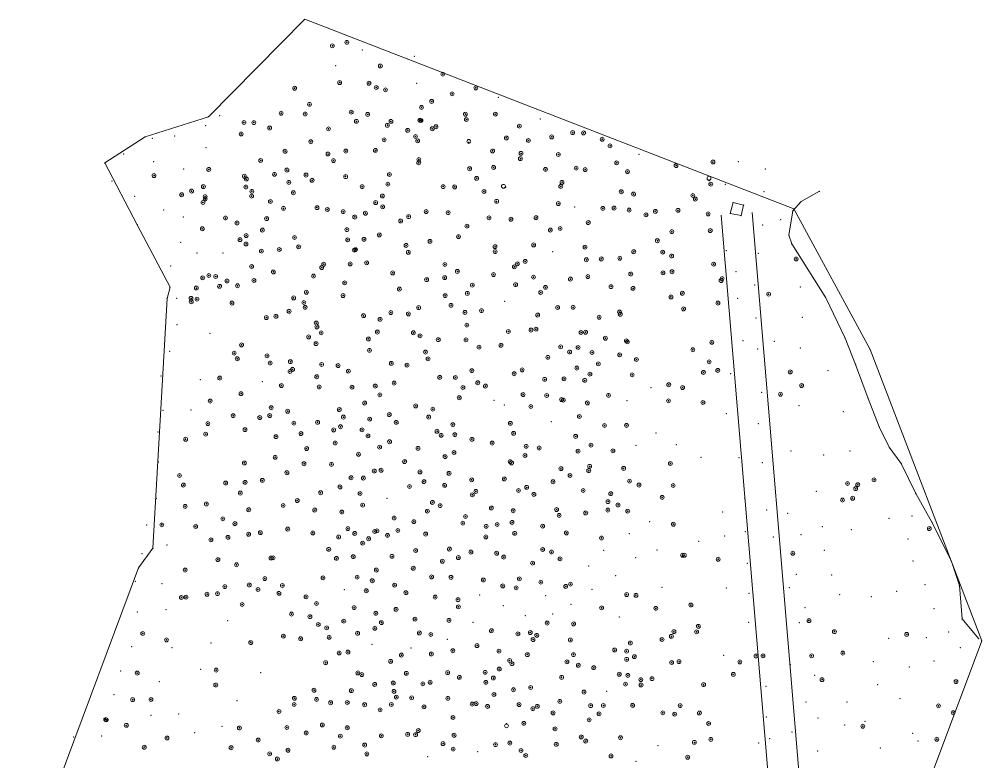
# Model space of a CAD drawing. Header units: metres. Extents: x 1929 to 2217, y 1570 to 2068.
# Drawn here: x 1968.8 to 2217.3, y 1877 to 2068.5 of the extents above; entities that cross this region are included whole.
import ezdxf

# ---------------------------------------------------------------- set-up
doc = ezdxf.new("R2010")
doc.units = ezdxf.units.M
for name, color, linetype, lineweight in [('AĞAÇ_', 70, 'Continuous', 0), ('ELEKTRKHAT', 207, 'Continuous', 0), ('NOKTADIREK', 157, 'Continuous', 0), ('NOKTAPARSEL', 6, 'Continuous', 0), ('NOKTATEL', 233, 'Continuous', 0), ('NOKTAZEMIN', 143, 'Continuous', 0), ('PARSEL', 1, 'Continuous', 0), ('TEL', 43, 'Continuous', 0)]:
    doc.layers.add(name, color=color, linetype=linetype, lineweight=lineweight)
doc.layers.add('NOKTAAĞAC', color=126, linetype='Continuous')

msp = doc.modelspace()

# ---------------------------------------------------------------- linework, layer by layer
at = {"layer": 'AĞAÇ_'}
for centre in [(2049.64, 2061.63, 337.65), (2053.38, 2062.55, 337.72), (2062.05, 2056.43, 338.78), (2078.17, 2054.32, 339.96), (2051.54, 2052.15, 338.57), (2059.09, 2051.99, 339.29), (2039.9, 2050.7, 338.11), (2060.97, 2050.88, 339.51), (2063.37, 2050.3, 339.42), (2080.57, 2049.26, 340.7), (2086.68, 2050.79, 341.06), (2075.28, 2047.3, 340.51), (2036.44, 2044.25, 338.21), (2043.74, 2046.54, 339.15), (2054.52, 2044.52, 339.79), (2072.65, 2045.75, 340.8), (2026.83, 2041.87, 338.4), (2029.37, 2041.82, 338.83), (2042.62, 2044.06, 339.22), (2055.86, 2042.16, 339.9), (2058.76, 2043.94, 339.78), (2064.77, 2042.15, 340.48), (2072.24, 2042.41, 341.02), (2072.51, 2042.38, 341.03), (2083.98, 2043.99, 341.74), (2084.24, 2042.64, 341.61), (2091.7, 2044.01, 342.05), (2033.46, 2040.43, 338.53), (2048.66, 2040.22, 339.29), (2063.84, 2041.14, 340.32), (2069.1, 2039.85, 340.76), (2075.43, 2040.25, 341.22), (2076.4, 2040.76, 341.45), (2097.93, 2040.92, 342.61), (2111.67, 2039.23, 343.4), (2026.11, 2038.91, 338.78), (2044.09, 2036.9, 339.23), (2063.02, 2037.4, 340.34), (2071.1, 2038.26, 341.3), (2071.65, 2037.14, 341.32), (2084.87, 2036.98), (2094.54, 2037.87, 342.64), (2100.26, 2037.23, 343.2), (2106.26, 2038.15, 343.24), (2114.49, 2039.17, 343.73), (2119.28, 2037.54, 343.94), (2037.44, 2034.44, 338.95), (2053.12, 2034.49, 340.45), (2060.75, 2034.67, 340.85), (2091, 2034.52, 342.6), (2121.31, 2035.83, 344.14), (2031.15, 2032.06, 339.03), (2048.53, 2033.73, 339.91), (2049.94, 2032.04, 339.93), (2071.97, 2032.32, 341.82), (2098.18, 2032.53, 343.36), (2098.35, 2033.9, 343.36), (2107.97, 2033.6, 343.95), (2017.74, 2029.76, 338.83), (2037.92, 2029.59, 339.6), (2071.95, 2031.48, 341.82), (2085.09, 2029.93, 342.84), (2091.26, 2030.27, 343.21), (2104.65, 2029.77, 343.83), (2112.57, 2030.09, 344.15), (2114.91, 2029.71, 344.5), (2123.05, 2031.45, 344.2), (2138.36, 2030.74, 345.04), (2147.88, 2031.67, 345.03), (2003.61, 2028.17, 338.83), (2026.93, 2028, 338.96), (2027.43, 2027.28, 338.9), (2034.72, 2028.5, 339.3), (2042.84, 2028.3, 339.57), (2044.41, 2026.93, 339.56), (2053.08, 2027.89, 340.54), (2064.38, 2028.44, 341.62), (2086.91, 2027.46, 342.77), (2125.83, 2029.2, 344.77), (2146.87, 2027.48, 345.26), (2016.36, 2025.3, 339.11), (2027.32, 2025.23, 338.97), (2038.41, 2026.43, 339.47), (2057.34, 2025.3, 341.04), (2063.96, 2025.96, 342.07), (2078.25, 2025.31, 342.49), (2081.23, 2025.25, 343.03), (2093.8, 2025.41), (2108.6, 2025.37, 344.29), (2108.92, 2026.44, 344.17), (2147.32, 2025.95, 345.32), (2010.76, 2023.22, 339.24), (2013.31, 2024.17, 338.97), (2016.81, 2022.72, 339.3), (2016.81, 2022.18, 339.3), (2016.82, 2022.1, 339.23), (2028.79, 2022.86, 339.33), (2028.85, 2024.11, 339.34), (2039.57, 2023.73, 339.72), (2062.53, 2022.9, 341.96), (2088.77, 2024.06, 343.32), (2124.21, 2024, 344.92), (2127.4, 2023.4, 345.02), (2142.7, 2023.02, 345.45), (2143.35, 2022.1, 345.64), (2016.25, 2021.23, 339.33), (2033.66, 2021.47, 339.71), (2037.04, 2019.71, 339.62), (2045.67, 2019.9, 340.44), (2048.33, 2019.42, 340.61), (2060.82, 2021.2, 341.92), (2062.62, 2020.11, 341.81), (2092.05, 2021.52, 343.61), (2107.98, 2020.95, 344.76), (2119.45, 2019.7, 345.21), (2122.36, 2019.78, 345.2), (2022.06, 2017.22, 339.25), (2032.67, 2017.06, 339.79), (2052.43, 2018.85, 341.13), (2055.43, 2017.49, 341.86), (2058.18, 2018.45, 341.86), (2069.34, 2017.57, 342.57), (2073.87, 2018.88, 342.8), (2079.53, 2018.61, 343.16), (2090.08, 2017.27, 343.66), (2095.74, 2016.91, 344.43), (2102.22, 2017.3, 344.81), (2126.25, 2019.26, 345.27), (2130.58, 2018.04, 345.28), (2133, 2018.95, 345.37), (2138.84, 2019.2, 345.63), (2146.65, 2018.28, 345.57), (2016.07, 2014.45, 339.56), (2025.03, 2015.94, 339.64), (2067.29, 2016.45, 342.72), (2084.37, 2015.11, 343.61), (2108.45, 2014.52, 345.22), (2115.7, 2016.04, 345.01), (2027.39, 2012.69, 339.83), (2031.59, 2014.1, 339.73), (2039.87, 2012.2, 340.72), (2053.39, 2014.22, 342), (2061.76, 2012.87, 342.37), (2082.21, 2012.42, 343.57), (2105.92, 2014.1, 344.87), (2137.26, 2013.7, 345.91), (2147.18, 2013.98, 345.69), (2025.8, 2011.65, 339.96), (2027.36, 2010.53, 340.1), (2040.97, 2009.78, 340.75), (2053.61, 2011.6, 341.97), (2057.82, 2011.71, 342.29), (2068.67, 2010.15, 342.97), (2074.86, 2011.21, 343.48), (2091.64, 2009.82, 344.55), (2101.6, 2010.28, 344.86), (2114.87, 2009.71, 345.33), (2133.53, 2011.36, 345.99), (2031.34, 2008.66, 340.34), (2035.93, 2009.09, 340.76), (2055.29, 2008.93, 342.43), (2055.63, 2009.04, 342.44), (2069.26, 2008.38, 342.87), (2091.66, 2008.54, 344.53), (2127.44, 2008.52, 345.93), (2134.89, 2008.41, 345.88), (2137.2, 2007.43, 346.13), (2028.8, 2004.72, 340.5), (2046.9, 2004.44, 341.24), (2047.43, 2005.3, 341.16), (2054.25, 2005.38, 342.39), (2058.48, 2005.66, 342.42), (2078.68, 2005.22, 344.08), (2096.63, 2004.64, 345.07), (2097.37, 2005.39, 345.06), (2099.41, 2006.03, 345.17), (2115.21, 2006.45, 345.43), (2119.05, 2006.67, 345.66), (2123.84, 2006.85, 345.66), (2148.05, 2005.32, 346.44), (2169.36, 2006.66, 346.18), (2017.75, 2002.39, 340.13), (2019.53, 2002.14, 340.19), (2034.42, 2003.31, 340.95), (2044.78, 2002.24, 341.31), (2065.22, 2003.06, 343.2), (2081.9, 2003.45, 343.99), (2091.25, 2002.63, 344.71), (2101.56, 2001.97, 345.22), (2115.58, 2002.12, 345.69), (2126.67, 2002.78, 345.75), (2134.98, 2003.09, 345.78), (2137.32, 2003.36, 346.02), (2016.19, 2001.8, 340.08), (2020.54, 1999.61, 340.3), (2022.45, 2000.97, 340.35), (2025.15, 1999.74, 340.44), (2029.4, 2001.11, 340.66), (2052.85, 2000.49, 342.05), (2073.97, 2001.32, 344), (2078.62, 2001.84, 344.37), (2085.77, 1999.91, 344.77), (2096.93, 2000.02, 345.33), (2111.09, 2001.47, 345.66), (2121.57, 1999.52, 345.98), (2149.98, 2001.07, 346.56), (2150.26, 2001.62, 346.66), (2014.55, 1999.16, 339.92), (2042.93, 1998.08, 341.25), (2052.4, 1997.22, 342.44), (2066.95, 1998.88, 343.51), (2078.77, 1997.18, 344.45), (2084.48, 1997.8, 344.6), (2103.43, 1998.01, 345.47), (2104.66, 1999.33, 345.42), (2127.26, 1999.07, 345.93), (2139.97, 1997.81, 346.52), (2162.26, 1997.57, 346.81), (2013.16, 1996.49, 340.25), (2013.22, 1995.62, 340.33), (2014.7, 1996.28, 340.16), (2023.73, 1995.27, 340.63), (2039.65, 1996.61, 341.09), (2042.28, 1995.43, 341.26), (2080.27, 1994.7, 344.54), (2137.05, 1996.86, 346.53), (2149.16, 1995.27, 346.87), (2038.48, 1993.14, 341.23), (2042.63, 1994.17, 341.42), (2057.71, 1992.02, 343.19), (2064.74, 1992.83, 343.51), (2069.28, 1992.49, 343.92), (2071.92, 1994.09, 344.62), (2083.88, 1992.86, 345.15), (2088.14, 1993.32, 345.43), (2102.65, 1992.18, 345.6), (2107.78, 1994.14, 345.74), (2111.81, 1994.18, 346.08), (2123.76, 1992.96, 346.15), (2123.96, 1992.39, 346.28), (2140.3, 1993.78, 346.46), (2032.61, 1991.54, 341.28), (2035.07, 1991.86, 341.15), (2045.48, 1990.12, 341.78), (2061.97, 1991.09, 343.37), (2084.36, 1989.58, 344.91), (2118.51, 1991.63, 346.16), (2045.66, 1989.13, 341.81), (2046.76, 1987.59, 341.91), (2061.25, 1987.8, 343.35), (2070.56, 1987.62, 344.12), (2095.07, 1987.94, 345.56), (2100.91, 1988.31, 345.46), (2102.19, 1988.54, 345.58), (2113.84, 1987.7, 346.13), (2115.01, 1987.76, 346.3), (2043.53, 1986.55, 341.67), (2045.44, 1984.81, 342.07), (2058.92, 1986.02, 343.51), (2072.29, 1986.83, 344.49), (2076.97, 1985.84, 344.92), (2084.14, 1985.8, 344.86), (2120.13, 1986.21, 346.27), (2125.53, 1985.54, 346.88), (2125.79, 1985.28, 346.91), (2147.6, 1985.17, 347.35), (2024.3, 1982.36, 341), (2026.21, 1984.48, 341.09), (2059.24, 1983.09, 343.32), (2073.68, 1982.64, 344.74), (2087.5, 1983.91, 345.28), (2093.16, 1984.4, 345.44), (2108.57, 1983.98, 346.34), (2110.87, 1982.65, 346.14), (2113.08, 1983.83, 346.46), (2116.67, 1982.54, 346.67), (2142.7, 1983.23, 347.39), (2025.09, 1980.91, 341.28), (2032.78, 1981.67, 341.51), (2033.6, 1979.82, 341.56), (2038.8, 1980.15, 341.7), (2064.88, 1979.74, 344), (2074.36, 1980.89, 344.61), (2105.27, 1981.28, 346.07), (2118.29, 1979.61, 346.8), (2123.82, 1981.93, 346.67), (2128.13, 1980.73, 347.06), (2146.9, 1980.13, 347.72), (2038.71, 1977.63, 342.03), (2039.39, 1978.17, 342.03), (2046.88, 1979.43, 342.4), (2051.13, 1979.16, 342.79), (2053.79, 1977.71, 343.02), (2068.93, 1979.26, 344.15), (2085.65, 1977.83, 345.38), (2098.64, 1978.04, 345.82), (2112.75, 1978.5, 346.31), (2145.43, 1977.39, 347.56), (2149.13, 1977.91, 347.71), (2167.83, 1977.52, 346.85), (2020.58, 1975.92, 341.03), (2045.62, 1976.27, 342.47), (2065.6, 1974.63, 344.08), (2077.37, 1976.1, 344.7), (2081.41, 1976.07, 345.01), (2087.18, 1974.73, 345.63), (2096.58, 1977.05, 345.85), (2104.45, 1975.6, 346.25), (2109.45, 1975.74, 346.41), (2114.8, 1975.34, 346.58), (2116.12, 1976.93, 346.55), (2127.04, 1976.76, 347.1), (2036.5, 1974, 341.85), (2046.23, 1973.62, 342.74), (2054.7, 1973.59, 343.23), (2060.71, 1973.87, 343.89), (2083.34, 1973.5, 345.34), (2089.15, 1973.87, 345.87), (2136.48, 1974.21, 347.41), (2140.04, 1973.48, 347.54), (2170.76, 1974, 346.77), (2018.1, 1970, 340.9), (2026.07, 1971.92, 341.27), (2061.9, 1971.62, 343.98), (2082.39, 1970.85, 345.49), (2098.88, 1971.68, 346.01), (2104.97, 1971.44, 346.28), (2108.81, 1970.39, 346.27), (2109.28, 1970.22, 346.26), (2120.91, 1971.48, 346.97), (2136.41, 1970.07, 347.05), (2145.29, 1969.64, 347.63), (2165.33, 1971.76, 347.14), (2033.86, 1968.28, 341.79), (2038.11, 1967.38, 342.12), (2051.43, 1967.8, 342.86), (2058, 1969.48, 343.52), (2071.15, 1968.75, 344.37), (2075.57, 1967.92, 344.8), (2100.88, 1968.59, 346.39), (2115.47, 1969.52, 347.02), (2024.03, 1966.22, 341.3), (2030.91, 1965.74, 341.62), (2033.49, 1966.26, 341.73), (2052.48, 1965.86, 343.27), (2059.26, 1965.32, 343.74), (2064.33, 1966.52, 343.93), (2074.5, 1965.86, 344.68), (2113.42, 1966.01, 346.7), (2017.5, 1964.2, 340.99), (2027.1, 1962.61, 341.4), (2039.71, 1964.31, 342.4), (2045.83, 1964.52, 342.55), (2049.98, 1962.56, 342.88), (2051.74, 1963.38, 343.34), (2057.32, 1962.58, 343.42), (2066.13, 1964.5, 343.86), (2076.66, 1962.21, 344.93), (2080.75, 1963.89, 345.39), (2095.58, 1964.24, 346.05), (2119.89, 1963.69, 347.05), (2125.57, 1963.72, 347.4), (2011.78, 1960.15, 341.11), (2016.95, 1961.47, 341.24), (2035.11, 1960.82, 341.69), (2041.54, 1961.62, 342.32), (2058.83, 1961.04, 343.62), (2077.72, 1961.17, 344.87), (2081.26, 1961.32, 345.44), (2085.66, 1960.13, 345.73), (2096.46, 1961.68, 346.08), (2112.45, 1960.88, 346.64), (2043, 1957.75, 342.22), (2050.38, 1959.19, 342.94), (2061.83, 1958.11, 343.58), (2064.41, 1959.51, 343.98), (2071.75, 1957.81, 344.24), (2090.9, 1959.16, 345.72), (2099.67, 1958.32, 346.01), (2103.03, 1957.89, 346.26), (2116.4, 1958.63, 347.07), (2034.89, 1955.5, 341.97), (2056.4, 1956.28, 343.18), (2078.74, 1955.67, 345.13), (2081.03, 1956.73, 345.3), (2099.35, 1955.95, 346.11), (2113.07, 1957.08, 346.69), (2122.06, 1957.15, 347.27), (2026.91, 1954.03, 341.76), (2042.33, 1953.83, 342.29), (2049.43, 1953.68, 342.82), (2068.29, 1954.38, 343.82), (2095.53, 1954.38, 345.97), (2095.91, 1954.04, 345.99), (2108.64, 1952.56, 346.9), (2116.07, 1953.16, 346.93), (2124.83, 1952.63, 347.48), (2136.9, 1953.89, 347.75), (2010.18, 1950.8, 341.28), (2037.92, 1951.51, 342.02), (2054.48, 1950.21, 343.13), (2057.66, 1950.13, 343.28), (2060.45, 1951.95, 343.61), (2062.22, 1952.15, 343.54), (2072.27, 1951.72, 344.37), (2079.77, 1951.36, 344.94), (2094.02, 1949.91, 345.87), (2111, 1950.79, 346.53), (2115.83, 1952.04, 346.84), (2011.19, 1948.33, 341.33), (2022.11, 1948.85, 341.32), (2027.12, 1949.02, 341.66), (2031.57, 1949.54, 341.69), (2051.63, 1947.85, 342.91), (2069.55, 1947.96, 344.02), (2073.29, 1949.22, 344.31), (2078.62, 1948.25, 344.9), (2085.59, 1949.69, 345.32), (2099.81, 1947.74, 346.08), (2106.6, 1949.18, 346.1), (2126.35, 1949.34, 347.56), (2128.8, 1948.33, 347.7), (2137.62, 1948.22, 347.69), (2182.61, 1948.74, 347.17), (2184.73, 1947.39, 347.22), (2185.26, 1948.42, 347.22), (2189.46, 1949.69, 347.02), (2025.89, 1946.26, 341.54), (2046.62, 1946.35, 342.39), (2056.81, 1946.16, 343.14), (2085.75, 1945.8, 344.99), (2086.69, 1946.69, 345.32), (2097.69, 1946.94, 345.93), (2101.67, 1945.92, 345.99), (2114.38, 1946.93, 346.78), (2121.51, 1946.1, 347.39), (2134.77, 1945.15, 347.68), (2183.94, 1944.93, 347.56), (2011.65, 1942.82, 341.21), (2017.12, 1943.45, 341.55), (2036.96, 1943.06, 342.25), (2040.59, 1944.33, 342.26), (2057.46, 1943.15, 343.29), (2075.47, 1943.86, 344.51), (2077.46, 1943.02, 344.63), (2090.67, 1942.43, 345.33), (2120.8, 1944.05, 347.21), (2123.38, 1943.19, 347.36), (2181.31, 1944.45, 347.49), (2028.06, 1941.96, 341.74), (2045.1, 1941.88, 342.21), (2052.1, 1941.37, 342.93), (2065.59, 1939.84, 343.65), (2074.18, 1941.6, 344.37), (2084, 1940.22, 344.79), (2096.31, 1941.71, 345.47), (2107.52, 1942.01, 346.47), (2108.18, 1940.5, 346.26), (2115.05, 1941.13, 346.54), (2120.74, 1941.87, 347.03), (2125.89, 1941.6, 347.45), (2005.62, 1938.08, 341.14), (2014.35, 1937.65, 341.46), (2021.37, 1939.62, 341.77), (2024.49, 1938.39, 341.77), (2070.67, 1938.9, 343.92), (2083.32, 1938.5, 344.93), (2089.34, 1937.68, 344.83), (2092.19, 1938.17, 345.07), (2096.03, 1938.7, 345.46), (2103.91, 1937.72, 345.78), (2137.67, 1938.23, 347.45), (2022.72, 1934.86, 341.36), (2028.03, 1935.65, 341.65), (2031.04, 1936.04, 341.73), (2038.13, 1936.97, 342.19), (2044.6, 1935.98, 342.33), (2051.27, 1934.93, 342.69), (2053.65, 1937.11, 342.84), (2055.42, 1935.85, 342.93), (2060.57, 1936.35, 343.26), (2061.16, 1936.53, 343.27), (2063.89, 1935.35, 343.71), (2066.55, 1936.61, 343.68), (2073.73, 1935.69, 344), (2089.25, 1934.95, 345.07), (2096.73, 1935.87, 345.42), (2110.05, 1935.99, 346.35), (2203.72, 1937.1, 346.76), (2018.3, 1934.21, 341.64), (2057.49, 1933.34, 342.88), (2059.02, 1934.48, 342.97), (2119.12, 1934.68, 346.58), (2048.72, 1931.75, 342.37), (2065.04, 1929.94, 343.5), (2071.13, 1931.44, 343.5), (2079.86, 1931.82, 344.13), (2085.41, 1931.04, 344.37), (2092.07, 1930.74, 345), (2103.92, 1931.7, 345.74), (2106.2, 1931.06, 345.59), (2140.02, 1930.23, 347.21), (2140.49, 1930.22, 347.15), (2168.5, 1930.74, 347.1), (2020.1, 1929.1, 341.61), (2024.91, 1927.77, 341.77), (2033.8, 1929.53, 341.82), (2034.36, 1929.55, 341.78), (2050.7, 1929.42, 342.68), (2055.03, 1929.85, 342.7), (2078.03, 1928.68, 344.18), (2082.17, 1929.62, 344.18), (2093.89, 1929.75, 344.86), (2101.32, 1928.18, 345.31), (2108.42, 1929.29, 345.55), (2149.22, 1929.19, 347.19), (2011.64, 1926.4, 341.28), (2060.98, 1926.4, 343.07), (2070.53, 1926.87, 343.65), (2028.19, 1922.56, 341.58), (2032.21, 1924.21, 341.82), (2036.74, 1922.42, 341.8), (2047.24, 1924.41, 342.32), (2056.05, 1924.58, 342.59), (2059.94, 1923.65, 342.75), (2065.74, 1922.5, 343.08), (2075.25, 1924.64, 343.32), (2080.27, 1924.51, 343.66), (2088.61, 1923.83, 344.29), (2097.93, 1924.15, 344.82), (2103.46, 1923.27, 344.95), (2111.11, 1922.76, 345.41), (2017.29, 1920.17, 341.57), (2020.01, 1920.32, 341.5), (2021.9, 1922.12, 341.55), (2030.45, 1921.4, 341.67), (2035.86, 1920.39, 341.9), (2058.39, 1921.06, 342.76), (2068.63, 1920.56, 342.89), (2093.63, 1922.31, 344.49), (2097.09, 1921.83, 344.59), (2109.88, 1922.18, 345.42), (2125.61, 1920.08, 346.52), (2010.68, 1919.33, 341.59), (2011.88, 1919.41, 341.59), (2026.36, 1917.52, 341.63), (2042.86, 1919.49, 342.03), (2045.56, 1917.78, 342.02), (2076.19, 1919.43, 343.24), (2082.07, 1918.77, 343.63), (2128.02, 1919.9, 346.9), (2039.1, 1915.04, 341.96), (2055.28, 1916.7, 342.11), (2060.86, 1915.23, 342.89), (2066.09, 1916.28, 342.8), (2082.19, 1916.93, 343.66), (2119.13, 1916.66, 346.17), (2133.15, 1916.52, 346.58), (2142.19, 1917.38, 347.17), (2043.85, 1914.39, 341.96), (2052.59, 1913.21, 342.32), (2062.3, 1912.85, 342.57), (2070.99, 1913.74, 342.84), (2079.76, 1913.44, 343.35), (2105.1, 1912.73, 344.7), (2111.91, 1912.52, 344.93), (2172.67, 1913.36, 346.96), (2000.71, 1910.03, 341.66), (2046, 1912.36, 342), (2048.18, 1911.51, 342.42), (2056.15, 1910.09, 342.2), (2060.61, 1911.39, 342.3), (2072.08, 1910.19, 342.69), (2090.69, 1910.75, 343.37), (2100.73, 1910.28, 344.24), (2137.8, 1910.51, 346.76), (2143.65, 1910.46, 347.08), (2144.12, 1911.9, 346.94), (2179.24, 1910.52, 347.15), (2006.84, 1908.39, 341.45), (2028.58, 1907.69, 341.94), (2036.98, 1909.35, 341.77), (2041.45, 1908.68, 341.85), (2048.82, 1909.07, 342.12), (2075.07, 1909.77, 342.99), (2097.54, 1909.95, 343.95), (2101.45, 1908.47, 344.18), (2102.41, 1909.58, 344.39), (2111.08, 1908.36, 344.74), (2126.55, 1907.59, 345.4), (2134.75, 1908.49, 346.33), (2137.16, 1909.3, 346.81), (2197.89, 1909.8, 346.73), (2053.66, 1905.24, 342.05), (2080.74, 1905.59, 342.69), (2086.98, 1906.92, 342.75), (2092.65, 1905.47, 343.37), (2122.53, 1905.78, 344.78), (2125.61, 1905.48, 345.07), (2051.39, 1905.02, 342.03), (2064.7, 1902.87, 342), (2067.46, 1904.47, 342.44), (2075.21, 1904.76, 342.42), (2095.41, 1903.08, 343.21), (2099.95, 1904.58, 343.83), (2110.19, 1902.72, 344.17), (2111.89, 1904.58, 344.42), (2125.62, 1903.37, 344.84), (2127.6, 1904.05, 344.82), (2137.21, 1902.56, 346.21), (2139.12, 1902.77, 346.27), (2154.83, 1902.71, 346.75), (2159, 1904.24, 346.83), (2160.79, 1904.27, 346.81), (2173.36, 1904.27, 346.67), (2181.4, 1904.98, 346.75), (2019.65, 1900.6, 341.61), (2047.92, 1902.51, 341.89), (2092.72, 1900.87, 342.94), (2095.99, 1902.26, 343.25), (2113.12, 1901.85, 344.41), (2117.12, 1901.21, 344.93), (1999.28, 1899.83, 341.62), (2056.23, 1899.87, 342.13), (2057.25, 1899.45, 341.97), (2068.75, 1899.76, 341.96), (2079.41, 1899.93, 342.54), (2082.43, 1898.72, 342.34), (2089.1, 1900.02, 342.56), (2091.2, 1898.55, 342.57), (2108.83, 1898.74, 343.67), (2123.69, 1899.53, 344.5), (2125.91, 1899.23, 344.62), (2129.27, 1898.14, 344.57), (2132.15, 1898.39, 344.75), (2153.14, 1899.48, 346.4), (2176.04, 1898.14, 346.27), (2210.62, 1897.6, 346.66), (2019.55, 1896.75, 341.52), (2044.92, 1895.4, 341.37), (2054.56, 1895.29, 341.6), (2060.58, 1896.91, 341.91), (2065.36, 1897.26, 341.75), (2065.54, 1895.09, 341.66), (2073.01, 1897.06, 342.01), (2074.9, 1897.46, 342.22), (2089.26, 1897.43, 342.52), (2096.41, 1895.52, 342.78), (2100.83, 1896.12, 343.4), (2125.3, 1896.96, 344.24), (2129.33, 1896.75, 344.36), (2145.46, 1896.84, 346.36), (1998.11, 1892.97, 341.69), (2002.82, 1893.01, 341.73), (2039.84, 1893.33, 341.53), (2045.54, 1893.03, 341.41), (2066.17, 1893.62, 341.69), (2070.11, 1893.44, 341.51), (2079.45, 1893.32, 341.81), (2091.35, 1894.31, 342.36), (2114.6, 1894.92, 343.42), (2039.78, 1891.72, 341.39), (2049.21, 1892.18, 341.66), (2053.48, 1892.25, 341.64), (2057.98, 1891.66, 341.55), (2061.99, 1890.36, 341.62), (2064.87, 1891.72, 341.5), (2073.29, 1891.11, 341.55), (2085.74, 1891.83, 342.09), (2086.75, 1891.96, 342.03), (2089.71, 1891.23, 341.83), (2097.85, 1891.71, 342.59), (2101.4, 1890.64, 342.7), (2102.53, 1891.26, 342.83), (2108.36, 1892.55, 343.31), (2116.32, 1891.43, 343.13), (2119.59, 1891.46, 343.03), (2127.15, 1891.48, 343.78), (2139.42, 1891.42, 344.85), (2206.09, 1891.37, 346.04), (1991.16, 1887.83, 341.9), (1991.32, 1887.78, 341.8), (2035.87, 1889.92, 341.51), (2080.8, 1888.38, 341.68), (2106.62, 1889.56, 342.53), (2115.93, 1887.77, 342.79), (2118.49, 1889.31, 343.14), (2134.95, 1889.58, 344.14), (2138.02, 1889.23, 344.73), (2144.39, 1889.52, 344.81), (2209.88, 1889.59, 345.75), (1996.45, 1886.34, 341.87), (2025.66, 1885.67, 341.63), (2037.9, 1885.78, 341.36), (2047.07, 1886.43, 341.14), (2053.48, 1885.72, 341.54), (2094.6, 1886.23, 341.99), (2099.06, 1886.85, 342.12), (2107.14, 1885.45, 342.32), (2146.79, 1886.82, 344.81), (2186.58, 1886.12, 345.57), (2006.95, 1883.09, 341.61), (2042.89, 1884.36, 341.43), (2051.7, 1883.56, 341.04), (2062.3, 1883.63, 341.43), (2069.09, 1884.03, 341.68), (2071.12, 1883.95, 341.48), (2071.82, 1885, 341.51), (2081.06, 1883.79, 341.81), (2113.88, 1883.35, 342.54), (2124.01, 1883.15, 342.21), (2147.34, 1882.74, 344.57), (2205.66, 1882.76, 344.51), (2001.09, 1880.69, 341.87), (2023.51, 1880.57, 341.56), (2030.5, 1882.55, 341.28), (2050.02, 1880.7, 340.89), (2057.98, 1881.26, 341.13), (2078.21, 1881.64, 341.57), (2080.82, 1880.19, 341.48), (2091.76, 1881.37, 341.57), (2095.46, 1881.77, 341.69), (2107.43, 1881.45, 342.2), (2115.05, 1882.29, 342.31), (2143.08, 1881.96, 344.53), (2033.47, 1879, 341.5), (2038.21, 1879.93, 341.21), (2058.55, 1878.98, 341.08), (2098.34, 1879.85, 341.7), (2099.57, 1878.56, 341.44), (2121.57, 1878.46, 342.23), (2141.36, 1878.12, 343.31), (2035.46, 1877.66, 341.63)]:
    msp.add_circle(centre, 0.5, dxfattribs=at)
at = {"layer": 'ELEKTRKHAT'}
for p, q in [((2153.06, 2021.21, 346.08), (2152.36, 2018.4, 346.03)), ((2155.81, 2020.54, 346.07), (2153.06, 2021.21, 346.08)), ((2155.15, 2017.85, 346.1), (2155.81, 2020.54, 346.07)), ((2150.01, 2017.94, 346.06), (2166.49, 1821.84, 335.63)), ((2152.36, 2018.4, 346.03), (2155.15, 2017.85, 346.1)), ((2157.98, 2018.61, 346.06), (2174.79, 1818.59, 335.63))]:
    msp.add_line(p, q, dxfattribs=at)
at = {"layer": 'NOKTAAĞAC'}
for p in [(2053.38, 2062.55, 337.72), (2049.64, 2061.63, 337.65), (2062.05, 2056.43, 338.78), (2051.54, 2052.15, 338.57), (2078.17, 2054.32, 339.96), (2039.9, 2050.7, 338.11), (2059.09, 2051.99, 339.29), (2060.97, 2050.88, 339.51), (2063.37, 2050.3, 339.42), (2086.68, 2050.79, 341.06), (2075.28, 2047.3, 340.51), (2080.57, 2049.26, 340.7), (2043.74, 2046.54, 339.15), (2072.65, 2045.75, 340.8), (2036.44, 2044.25, 338.21), (2042.62, 2044.06, 339.22), (2054.52, 2044.52, 339.79), (2058.76, 2043.94, 339.78), (2072.24, 2042.41, 341.02), (2072.51, 2042.38, 341.03), (2083.98, 2043.99, 341.74), (2084.24, 2042.64, 341.61), (2091.7, 2044.01, 342.05), (2026.83, 2041.87, 338.4), (2029.37, 2041.82, 338.83), (2033.46, 2040.43, 338.53), (2048.66, 2040.22, 339.29), (2055.86, 2042.16, 339.9), (2063.84, 2041.14, 340.32), (2064.77, 2042.15, 340.48), (2069.1, 2039.85, 340.76), (2075.43, 2040.25, 341.22), (2076.4, 2040.76, 341.45), (2097.93, 2040.92, 342.61), (2026.11, 2038.91, 338.78), (2063.02, 2037.4, 340.34), (2071.1, 2038.26, 341.3), (2094.54, 2037.87, 342.64), (2100.26, 2037.23, 343.2), (2106.27, 2038.15, 343.24), (2111.68, 2039.22, 343.4), (2114.5, 2039.17, 343.73), (2119.29, 2037.53, 343.94), (2044.09, 2036.9, 339.23), (2071.65, 2037.14, 341.32), (2084.89, 2036.66, 342.04), (2121.32, 2035.83, 344.14), (2037.44, 2034.44, 338.95), (2048.53, 2033.73, 339.91), (2053.12, 2034.49, 340.45), (2060.75, 2034.67, 340.85), (2071.97, 2032.32, 341.82), (2091, 2034.52, 342.6), (2098.18, 2032.53, 343.36), (2098.35, 2033.9, 343.36), (2107.98, 2033.59, 343.95), (2017.74, 2029.76, 338.83), (2031.15, 2032.06, 339.03), (2049.94, 2032.04, 339.93), (2071.95, 2031.48, 341.82), (2085.09, 2029.93, 342.84), (2091.26, 2030.27, 343.21), (2104.66, 2029.77, 343.83), (2112.58, 2030.08, 344.15), (2123.06, 2031.45, 344.2), (2138.37, 2030.73, 345.04), (2147.89, 2031.66, 345.03), (2003.61, 2028.17, 338.83), (2026.93, 2028, 338.96), (2027.43, 2027.28, 338.9), (2034.72, 2028.5, 339.3), (2037.92, 2029.59, 339.6), (2042.84, 2028.3, 339.57), (2053.08, 2027.89, 340.54), (2064.38, 2028.44, 341.62), (2086.91, 2027.46, 342.77), (2114.92, 2029.7, 344.5), (2125.84, 2029.2, 344.77), (2016.36, 2025.3, 339.11), (2027.32, 2025.23, 338.97), (2038.41, 2026.43, 339.47), (2044.41, 2026.93, 339.56), (2057.34, 2025.3, 341.04), (2063.96, 2025.96, 342.07), (2078.25, 2025.31, 342.49), (2081.23, 2025.25, 343.03), (2094.33, 2025.17, 343.53), (2108.61, 2025.37, 344.29), (2108.93, 2026.44, 344.17), (2146.88, 2026.89, 345.26), (2147.33, 2025.95, 345.32), (2010.76, 2023.22, 339.24), (2013.31, 2024.17, 338.97), (2016.81, 2022.72, 339.3), (2028.79, 2022.86, 339.33), (2028.85, 2024.11, 339.34), (2039.57, 2023.73, 339.72), (2062.53, 2022.9, 341.96), (2088.77, 2024.06, 343.32), (2124.23, 2024, 344.92), (2127.41, 2023.4, 345.02), (2142.71, 2023.02, 345.45), (2016.25, 2021.23, 339.33), (2016.81, 2022.21, 339.29), (2016.82, 2022.1, 339.23), (2033.66, 2021.47, 339.71), (2045.67, 2019.9, 340.44), (2060.82, 2021.2, 341.92), (2062.62, 2020.11, 341.81), (2092.05, 2021.52, 343.61), (2107.99, 2020.95, 344.76), (2143.36, 2022.1, 345.64), (2037.04, 2019.71, 339.62), (2048.33, 2019.42, 340.61), (2052.43, 2018.85, 341.13), (2055.43, 2017.49, 341.86), (2058.18, 2018.45, 341.86), (2069.34, 2017.57, 342.57), (2073.87, 2018.88, 342.8), (2079.53, 2018.61, 343.16), (2119.46, 2019.69, 345.21), (2122.37, 2019.78, 345.2), (2126.26, 2019.25, 345.27), (2130.59, 2018.04, 345.28), (2133.01, 2018.95, 345.37), (2138.85, 2019.2, 345.63), (2146.66, 2018.27, 345.57), (2022.06, 2017.22, 339.25), (2025.03, 2015.94, 339.64), (2032.67, 2017.06, 339.79), (2067.29, 2016.45, 342.72), (2084.37, 2015.11, 343.61), (2090.08, 2017.27, 343.66), (2095.74, 2016.91, 344.43), (2102.22, 2017.3, 344.81), (2115.71, 2016.04, 345.01), (2016.07, 2014.45, 339.56), (2027.39, 2012.69, 339.83), (2031.59, 2014.1, 339.73), (2053.39, 2014.22, 342), (2061.76, 2012.87, 342.37), (2082.21, 2012.42, 343.57), (2105.92, 2014.1, 344.87), (2108.46, 2014.51, 345.22), (2137.27, 2013.69, 345.91), (2147.19, 2013.98, 345.69), (2025.8, 2011.65, 339.96), (2027.36, 2010.53, 340.1), (2039.87, 2012.2, 340.72), (2053.61, 2011.6, 341.97), (2057.82, 2011.71, 342.29), (2068.67, 2010.15, 342.97), (2074.86, 2011.21, 343.48), (2101.61, 2010.28, 344.86), (2133.53, 2011.36, 345.99), (2031.34, 2008.66, 340.34), (2035.93, 2009.09, 340.76), (2040.97, 2009.78, 340.75), (2055.29, 2008.93, 342.43), (2055.63, 2009.04, 342.44), (2069.26, 2008.38, 342.87), (2091.64, 2009.82, 344.55), (2091.66, 2008.54, 344.53), (2114.89, 2009.71, 345.33), (2127.44, 2008.52, 345.93), (2134.89, 2008.41, 345.88), (2137.2, 2007.43, 346.13), (2047.43, 2005.3, 341.16), (2054.25, 2005.38, 342.39), (2058.48, 2005.66, 342.42), (2078.69, 2005.21, 344.08), (2097.37, 2005.39, 345.06), (2099.41, 2006.03, 345.17), (2115.23, 2006.45, 345.43), (2119.06, 2006.67, 345.66), (2123.84, 2006.85, 345.66), (2148.05, 2005.32, 346.44), (2169.36, 2006.66, 346.18), (2028.8, 2004.72, 340.5), (2034.42, 2003.31, 340.95), (2046.9, 2004.44, 341.24), (2065.22, 2003.06, 343.2), (2081.91, 2003.45, 343.99), (2091.26, 2002.63, 344.71), (2096.64, 2004.63, 345.07), (2126.67, 2002.78, 345.75), (2134.98, 2003.09, 345.78), (2137.32, 2003.36, 346.02), (2016.19, 2001.8, 340.08), (2017.75, 2002.39, 340.13), (2019.53, 2002.14, 340.19), (2022.45, 2000.97, 340.35), (2029.4, 2001.11, 340.66), (2044.78, 2002.24, 341.31), (2052.85, 2000.49, 342.05), (2073.97, 2001.32, 344), (2078.63, 2001.83, 344.37), (2096.95, 2000.02, 345.33), (2101.57, 2001.97, 345.22), (2111.09, 2001.47, 345.66), (2115.58, 2002.12, 345.69), (2149.98, 2001.07, 346.56), (2150.26, 2001.62, 346.66), (2014.55, 1999.16, 339.92), (2020.54, 1999.61, 340.3), (2025.15, 1999.74, 340.44), (2042.93, 1998.08, 341.25), (2066.95, 1998.88, 343.51), (2084.49, 1997.8, 344.6), (2085.78, 1999.9, 344.77), (2103.44, 1998.01, 345.47), (2104.67, 1999.32, 345.42), (2121.57, 1999.52, 345.98), (2127.26, 1999.07, 345.93), (2139.97, 1997.81, 346.52), (2162.26, 1997.57, 346.81), (2013.16, 1996.49, 340.25), (2013.22, 1995.62, 340.33), (2014.7, 1996.28, 340.16), (2023.73, 1995.27, 340.63), (2039.65, 1996.61, 341.09), (2042.28, 1995.43, 341.26), (2052.4, 1997.22, 342.44), (2078.79, 1997.17, 344.45), (2137.05, 1996.86, 346.53), (2149.16, 1995.27, 346.87), (2038.48, 1993.14, 341.23), (2042.63, 1994.17, 341.42), (2064.74, 1992.83, 343.51), (2069.28, 1992.49, 343.92), (2071.92, 1994.09, 344.62), (2080.27, 1994.7, 344.54), (2083.88, 1992.86, 345.15), (2088.14, 1993.32, 345.43), (2107.78, 1994.14, 345.74), (2111.81, 1994.18, 346.08), (2123.76, 1992.96, 346.15), (2140.3, 1993.78, 346.46), (2032.61, 1991.54, 341.28), (2035.07, 1991.86, 341.15), (2045.48, 1990.12, 341.78), (2057.71, 1992.02, 343.19), (2061.97, 1991.09, 343.37), (2102.65, 1992.18, 345.6), (2118.51, 1991.63, 346.16), (2123.96, 1992.39, 346.28), (2045.66, 1989.13, 341.81), (2046.76, 1987.59, 341.91), (2061.25, 1987.8, 343.35), (2070.56, 1987.62, 344.12), (2084.36, 1989.58, 344.91), (2095.07, 1987.94, 345.56), (2100.91, 1988.31, 345.46), (2102.19, 1988.54, 345.58), (2113.84, 1987.7, 346.13), (2115.01, 1987.76, 346.3), (2043.53, 1986.55, 341.67), (2058.92, 1986.02, 343.51), (2072.29, 1986.83, 344.49), (2076.97, 1985.84, 344.92), (2084.14, 1985.8, 344.86), (2120.13, 1986.21, 346.27), (2125.53, 1985.54, 346.88), (2125.79, 1985.28, 346.91), (2147.6, 1985.17, 347.35), (2026.21, 1984.48, 341.09), (2045.44, 1984.81, 342.07), (2059.24, 1983.09, 343.32), (2073.68, 1982.64, 344.74), (2087.5, 1983.91, 345.28), (2093.16, 1984.4, 345.44), (2108.57, 1983.98, 346.34), (2110.87, 1982.65, 346.14), (2113.08, 1983.83, 346.46), (2116.67, 1982.54, 346.67), (2142.7, 1983.23, 347.39), (2024.3, 1982.36, 341), (2025.09, 1980.91, 341.28), (2032.78, 1981.67, 341.51), (2038.8, 1980.15, 341.7), (2074.36, 1980.89, 344.61), (2105.27, 1981.28, 346.07), (2123.82, 1981.93, 346.67), (2128.13, 1980.73, 347.06), (2146.9, 1980.13, 347.72), (2033.6, 1979.82, 341.56), (2038.71, 1977.63, 342.03), (2039.39, 1978.17, 342.03), (2046.88, 1979.43, 342.4), (2051.13, 1979.16, 342.79), (2053.79, 1977.71, 343.02), (2064.88, 1979.74, 344), (2068.93, 1979.26, 344.15), (2085.65, 1977.83, 345.38), (2098.64, 1978.04, 345.82), (2112.75, 1978.5, 346.31), (2118.29, 1979.61, 346.8), (2149.13, 1977.91, 347.71), (2020.58, 1975.92, 341.03), (2045.62, 1976.27, 342.47), (2077.37, 1976.1, 344.7), (2081.41, 1976.07, 345.01), (2096.58, 1977.05, 345.85), (2104.45, 1975.6, 346.25), (2109.45, 1975.74, 346.41), (2114.8, 1975.34, 346.58), (2116.12, 1976.93, 346.55), (2127.04, 1976.76, 347.1), (2145.43, 1977.39, 347.56), (2167.83, 1977.52, 346.85), (2036.5, 1974, 341.85), (2046.23, 1973.62, 342.74), (2054.7, 1973.59, 343.23), (2060.71, 1973.87, 343.89), (2065.6, 1974.63, 344.08), (2083.34, 1973.5, 345.34), (2087.18, 1974.73, 345.63), (2089.15, 1973.87, 345.87), (2136.48, 1974.21, 347.41), (2140.04, 1973.48, 347.54), (2170.76, 1974, 346.77), (2026.07, 1971.92, 341.27), (2061.9, 1971.62, 343.98), (2082.39, 1970.85, 345.49), (2098.88, 1971.68, 346.01), (2104.97, 1971.44, 346.28), (2108.81, 1970.39, 346.27), (2109.28, 1970.22, 346.26), (2120.91, 1971.48, 346.97), (2165.33, 1971.76, 347.14), (2018.1, 1970, 340.9), (2033.86, 1968.28, 341.79), (2051.43, 1967.8, 342.86), (2058, 1969.48, 343.52), (2071.15, 1968.75, 344.37), (2075.57, 1967.92, 344.8), (2100.88, 1968.59, 346.39), (2115.47, 1969.52, 347.02), (2136.41, 1970.07, 347.05), (2145.29, 1969.64, 347.63), (2024.03, 1966.22, 341.3), (2030.91, 1965.74, 341.62), (2033.49, 1966.26, 341.73), (2038.11, 1967.38, 342.12), (2052.48, 1965.86, 343.27), (2059.26, 1965.32, 343.74), (2064.33, 1966.52, 343.93), (2074.5, 1965.86, 344.68), (2113.42, 1966.01, 346.7), (2017.5, 1964.2, 340.99), (2039.71, 1964.31, 342.4), (2045.83, 1964.52, 342.55), (2051.74, 1963.38, 343.34), (2066.13, 1964.5, 343.86), (2080.75, 1963.89, 345.39), (2095.58, 1964.24, 346.05), (2119.89, 1963.69, 347.05), (2125.57, 1963.72, 347.4), (2016.95, 1961.47, 341.24), (2027.1, 1962.61, 341.4), (2035.11, 1960.82, 341.69), (2041.54, 1961.62, 342.32), (2049.98, 1962.56, 342.88), (2057.32, 1962.58, 343.42), (2058.83, 1961.04, 343.62), (2076.66, 1962.21, 344.93), (2077.72, 1961.17, 344.87), (2081.26, 1961.32, 345.44), (2096.46, 1961.68, 346.08), (2112.45, 1960.88, 346.64), (2011.78, 1960.15, 341.11), (2043, 1957.75, 342.22), (2050.38, 1959.19, 342.94), (2061.83, 1958.11, 343.58), (2064.41, 1959.51, 343.98), (2071.75, 1957.81, 344.24), (2085.66, 1960.13, 345.73), (2090.9, 1959.16, 345.72), (2099.67, 1958.32, 346.01), (2103.03, 1957.89, 346.26), (2116.4, 1958.63, 347.07), (2034.89, 1955.5, 341.97), (2056.4, 1956.28, 343.18), (2078.74, 1955.67, 345.13), (2081.03, 1956.73, 345.3), (2099.35, 1955.95, 346.11), (2113.07, 1957.08, 346.69), (2122.06, 1957.15, 347.27), (2026.91, 1954.03, 341.76), (2042.33, 1953.83, 342.29), (2049.43, 1953.68, 342.82), (2068.29, 1954.38, 343.82), (2095.53, 1954.38, 345.97), (2095.91, 1954.04, 345.99), (2116.07, 1953.16, 346.93), (2136.9, 1953.89, 347.75), (2010.18, 1950.8, 341.28), (2037.92, 1951.51, 342.02), (2060.45, 1951.95, 343.61), (2062.22, 1952.15, 343.54), (2072.27, 1951.72, 344.37), (2079.77, 1951.36, 344.94), (2108.64, 1952.56, 346.9), (2111, 1950.79, 346.53), (2115.83, 1952.04, 346.84), (2124.83, 1952.63, 347.48), (2011.19, 1948.33, 341.33), (2022.11, 1948.85, 341.32), (2027.12, 1949.02, 341.66), (2031.57, 1949.54, 341.69), (2051.63, 1947.85, 342.91), (2054.48, 1950.21, 343.13), (2057.66, 1950.13, 343.28), (2069.55, 1947.96, 344.02), (2073.29, 1949.22, 344.31), (2078.62, 1948.25, 344.9), (2085.59, 1949.69, 345.32), (2094.02, 1949.91, 345.87), (2106.6, 1949.18, 346.1), (2126.35, 1949.34, 347.56), (2128.8, 1948.33, 347.7), (2137.62, 1948.22, 347.69), (2182.61, 1948.74, 347.17), (2185.26, 1948.42, 347.22), (2189.46, 1949.69, 347.02), (2025.89, 1946.26, 341.54), (2046.62, 1946.35, 342.39), (2056.81, 1946.16, 343.14), (2085.75, 1945.8, 344.99), (2086.69, 1946.69, 345.32), (2097.69, 1946.94, 345.93), (2099.81, 1947.74, 346.08), (2101.67, 1945.92, 345.99), (2114.38, 1946.93, 346.78), (2121.51, 1946.1, 347.39), (2184.73, 1947.39, 347.22), (2011.65, 1942.82, 341.21), (2017.12, 1943.45, 341.55), (2036.96, 1943.06, 342.25), (2040.59, 1944.33, 342.26), (2057.46, 1943.15, 343.29), (2075.47, 1943.86, 344.51), (2077.46, 1943.02, 344.63), (2120.8, 1944.05, 347.21), (2123.38, 1943.19, 347.36), (2134.77, 1945.15, 347.68), (2181.31, 1944.45, 347.49), (2183.94, 1944.93, 347.56), (2028.06, 1941.96, 341.74), (2045.1, 1941.88, 342.21), (2052.1, 1941.37, 342.93), (2074.18, 1941.6, 344.37), (2090.67, 1942.43, 345.33), (2096.31, 1941.71, 345.47), (2107.52, 1942.01, 346.47), (2108.18, 1940.5, 346.26), (2115.05, 1941.13, 346.54), (2120.74, 1941.87, 347.03), (2125.89, 1941.6, 347.45), (2005.61, 1938.16, 341.1), (2005.62, 1938.08, 341.14), (2021.37, 1939.62, 341.77), (2024.49, 1938.39, 341.77), (2065.59, 1939.84, 343.65), (2070.67, 1938.9, 343.92), (2083.32, 1938.5, 344.93), (2084, 1940.22, 344.79), (2092.19, 1938.17, 345.07), (2096.03, 1938.7, 345.46), (2137.67, 1938.23, 347.45), (2014.35, 1937.65, 341.46), (2028.03, 1935.65, 341.65), (2031.04, 1936.04, 341.73), (2038.13, 1936.97, 342.19), (2044.6, 1935.98, 342.33), (2053.65, 1937.11, 342.84), (2055.42, 1935.85, 342.93), (2060.57, 1936.35, 343.26), (2061.16, 1936.53, 343.27), (2063.89, 1935.35, 343.71), (2066.55, 1936.61, 343.68), (2073.73, 1935.69, 344), (2089.34, 1937.68, 344.83), (2096.73, 1935.87, 345.42), (2103.91, 1937.72, 345.78), (2110.05, 1935.99, 346.35), (2203.72, 1937.1, 346.76), (2018.3, 1934.21, 341.64), (2022.72, 1934.86, 341.36), (2051.27, 1934.93, 342.69), (2057.49, 1933.34, 342.88), (2059.02, 1934.48, 342.97), (2089.25, 1934.95, 345.07), (2119.12, 1934.68, 346.58), (2048.72, 1931.75, 342.37), (2071.13, 1931.44, 343.5), (2079.86, 1931.82, 344.13), (2085.41, 1931.04, 344.37), (2092.07, 1930.74, 345), (2103.92, 1931.7, 345.74), (2106.2, 1931.06, 345.59), (2168.5, 1930.74, 347.1), (2020.1, 1929.1, 341.61), (2033.8, 1929.53, 341.82), (2034.36, 1929.55, 341.78), (2050.7, 1929.42, 342.68), (2055.03, 1929.85, 342.7), (2065.04, 1929.94, 343.5), (2078.03, 1928.68, 344.18), (2082.17, 1929.62, 344.18), (2093.89, 1929.75, 344.86), (2101.32, 1928.18, 345.31), (2108.42, 1929.29, 345.55), (2140.02, 1930.23, 347.21), (2140.49, 1930.22, 347.15), (2149.22, 1929.19, 347.19), (2011.64, 1926.4, 341.28), (2024.91, 1927.77, 341.77), (2060.98, 1926.4, 343.07), (2070.53, 1926.87, 343.65), (2032.21, 1924.21, 341.82), (2047.24, 1924.41, 342.32), (2056.05, 1924.58, 342.59), (2059.94, 1923.65, 342.75), (2075.25, 1924.64, 343.32), (2080.27, 1924.51, 343.66), (2088.61, 1923.83, 344.29), (2097.93, 1924.15, 344.82), (2103.46, 1923.27, 344.95), (2021.9, 1922.12, 341.55), (2028.19, 1922.56, 341.58), (2030.45, 1921.4, 341.67), (2036.74, 1922.42, 341.8), (2058.39, 1921.06, 342.76), (2065.74, 1922.5, 343.08), (2068.63, 1920.56, 342.89), (2093.63, 1922.31, 344.49), (2097.09, 1921.83, 344.59), (2109.88, 1922.18, 345.42), (2111.11, 1922.76, 345.41), (2010.68, 1919.33, 341.59), (2011.88, 1919.41, 341.59), (2017.29, 1920.17, 341.57), (2020.01, 1920.32, 341.5), (2035.86, 1920.39, 341.9), (2042.86, 1919.49, 342.03), (2076.19, 1919.43, 343.24), (2082.07, 1918.77, 343.63), (2125.61, 1920.08, 346.52), (2128.02, 1919.9, 346.9), (2026.36, 1917.52, 341.63), (2045.56, 1917.78, 342.02), (2055.28, 1916.7, 342.11), (2066.09, 1916.28, 342.8), (2082.19, 1916.93, 343.66), (2119.13, 1916.66, 346.17), (2133.15, 1916.52, 346.58), (2142.19, 1917.38, 347.17), (2039.1, 1915.04, 341.96), (2043.85, 1914.39, 341.96), (2052.59, 1913.21, 342.32), (2060.86, 1915.23, 342.89), (2070.99, 1913.74, 342.84), (2079.76, 1913.44, 343.35), (2172.67, 1913.36, 346.96), (2046, 1912.36, 342), (2048.18, 1911.51, 342.42), (2060.61, 1911.39, 342.3), (2062.3, 1912.85, 342.57), (2090.69, 1910.75, 343.37), (2105.1, 1912.73, 344.7), (2111.91, 1912.52, 344.93), (2137.8, 1910.51, 346.76), (2144.12, 1911.9, 346.94), (2179.24, 1910.52, 347.15), (2000.71, 1910.03, 341.66), (2006.84, 1908.39, 341.45), (2036.98, 1909.35, 341.77), (2041.45, 1908.68, 341.85), (2048.82, 1909.07, 342.12), (2056.15, 1910.09, 342.2), (2072.08, 1910.19, 342.69), (2075.07, 1909.77, 342.99), (2097.54, 1909.95, 343.95), (2100.73, 1910.28, 344.24), (2101.45, 1908.47, 344.18), (2102.41, 1909.58, 344.39), (2111.08, 1908.36, 344.74), (2134.75, 1908.49, 346.33), (2137.16, 1909.3, 346.81), (2143.65, 1910.46, 347.08), (2197.89, 1909.8, 346.73), (2028.58, 1907.69, 341.94), (2080.74, 1905.59, 342.69), (2086.98, 1906.92, 342.75), (2122.53, 1905.78, 344.78), (2126.55, 1907.59, 345.4), (2051.39, 1905.02, 342.03), (2053.66, 1905.24, 342.05), (2067.46, 1904.47, 342.44), (2075.21, 1904.76, 342.42), (2092.65, 1905.47, 343.37), (2095.41, 1903.08, 343.21), (2099.95, 1904.58, 343.83), (2111.89, 1904.58, 344.42), (2125.61, 1905.48, 345.07), (2125.62, 1903.37, 344.84), (2127.6, 1904.05, 344.82), (2159, 1904.24, 346.83), (2160.79, 1904.27, 346.81), (2173.36, 1904.27, 346.67), (2181.4, 1904.98, 346.75), (2019.65, 1900.6, 341.61), (2047.92, 1902.51, 341.89), (2064.7, 1902.87, 342), (2092.72, 1900.87, 342.94), (2095.99, 1902.26, 343.25), (2110.19, 1902.72, 344.17), (2113.12, 1901.85, 344.41), (2117.12, 1901.21, 344.93), (2137.21, 1902.56, 346.21), (2139.12, 1902.77, 346.27), (2154.83, 1902.71, 346.75), (1999.28, 1899.83, 341.62), (2056.23, 1899.87, 342.13), (2057.25, 1899.45, 341.97), (2068.75, 1899.76, 341.96), (2079.41, 1899.93, 342.54), (2082.43, 1898.72, 342.34), (2089.1, 1900.02, 342.56), (2091.2, 1898.55, 342.57), (2108.83, 1898.74, 343.67), (2123.69, 1899.53, 344.5), (2125.91, 1899.23, 344.62), (2129.27, 1898.14, 344.57), (2132.15, 1898.39, 344.75), (2153.14, 1899.48, 346.4), (2176.04, 1898.14, 346.27), (2019.55, 1896.75, 341.52), (2060.58, 1896.91, 341.91), (2065.36, 1897.26, 341.75), (2073.01, 1897.06, 342.01), (2074.9, 1897.46, 342.22), (2089.26, 1897.43, 342.52), (2100.83, 1896.12, 343.4), (2125.3, 1896.96, 344.24), (2129.33, 1896.75, 344.36), (2145.46, 1896.84, 346.36), (2210.62, 1897.6, 346.66), (2039.84, 1893.33, 341.53), (2044.92, 1895.4, 341.37), (2054.56, 1895.29, 341.6), (2065.54, 1895.09, 341.66), (2066.17, 1893.62, 341.69), (2070.11, 1893.44, 341.51), (2079.45, 1893.32, 341.81), (2091.35, 1894.31, 342.36), (2096.41, 1895.52, 342.78), (2114.6, 1894.92, 343.42), (1998.11, 1892.97, 341.69), (2002.82, 1893.01, 341.73), (2039.78, 1891.72, 341.39), (2045.54, 1893.03, 341.41), (2049.21, 1892.18, 341.66), (2053.48, 1892.25, 341.64), (2057.98, 1891.66, 341.55), (2064.87, 1891.72, 341.5), (2073.29, 1891.11, 341.55), (2085.74, 1891.83, 342.09), (2086.75, 1891.96, 342.03), (2089.71, 1891.23, 341.83), (2097.85, 1891.71, 342.59), (2101.4, 1890.64, 342.7), (2102.53, 1891.26, 342.83), (2108.36, 1892.55, 343.31), (2116.32, 1891.43, 343.13), (2119.59, 1891.46, 343.03), (2127.15, 1891.48, 343.78), (2139.42, 1891.42, 344.85), (2206.09, 1891.37, 346.04), (2035.87, 1889.92, 341.51), (2061.99, 1890.36, 341.62), (2080.8, 1888.38, 341.68), (2106.62, 1889.56, 342.53), (2118.49, 1889.31, 343.14), (2134.95, 1889.58, 344.14), (2138.02, 1889.23, 344.73), (2144.39, 1889.52, 344.81), (2209.88, 1889.59, 345.75), (1991.16, 1887.83, 341.9), (1991.32, 1887.78, 341.8), (1996.45, 1886.34, 341.87), (2025.66, 1885.67, 341.63), (2037.9, 1885.78, 341.36), (2047.07, 1886.43, 341.14), (2053.48, 1885.72, 341.54), (2094.6, 1886.72, 341.99), (2099.06, 1886.85, 342.12), (2115.93, 1887.77, 342.79), (2146.79, 1886.82, 344.81), (2186.58, 1886.12, 345.57), (2042.89, 1884.36, 341.43), (2051.7, 1883.56, 341.04), (2062.3, 1883.63, 341.43), (2069.09, 1884.03, 341.68), (2071.12, 1883.95, 341.48), (2071.82, 1885, 341.51), (2081.06, 1883.79, 341.81), (2107.14, 1885.45, 342.32), (2113.88, 1883.35, 342.54), (2001.09, 1880.69, 341.87), (2006.95, 1883.09, 341.61), (2030.5, 1882.55, 341.28), (2050.02, 1880.7, 340.89), (2057.98, 1881.26, 341.13), (2078.21, 1881.64, 341.57), (2091.76, 1881.37, 341.57), (2095.46, 1881.77, 341.69), (2107.43, 1881.45, 342.2), (2115.05, 1882.29, 342.31), (2124.01, 1883.15, 342.21), (2143.08, 1881.96, 344.53), (2147.34, 1882.74, 344.57), (2205.66, 1882.76, 344.51), (2023.51, 1880.57, 341.56), (2033.47, 1879, 341.5), (2038.21, 1879.93, 341.21), (2058.55, 1878.98, 341.08), (2080.82, 1880.19, 341.48), (2098.34, 1879.85, 341.7), (2099.57, 1878.56, 341.44), (2121.57, 1878.46, 342.23), (2035.46, 1877.66, 341.63), (2141.36, 1878.12, 343.31)]:
    msp.add_point(p, dxfattribs=at)
at = {"layer": 'NOKTADIREK'}
for p in [(2153.06, 2021.21, 346.08), (2155.81, 2020.54, 346.07), (2152.36, 2018.4, 346.03), (2155.15, 2017.85, 346.1)]:
    msp.add_point(p, dxfattribs=at)
at = {"layer": 'NOKTAPARSEL'}
for p in [(2042.54, 2068.49), (2017.67, 2043.33), (2001.29, 2038.12), (1990.91, 2031.42), (2168.72, 2019.55), (1999.3, 2015.49), (2007.78, 1999.37), (2007, 1996.48), (2188.45, 1983.33), (2003.32, 1932.03), (1999.62, 1926.95), (2217.27, 1908.12)]:
    msp.add_point(p, dxfattribs=at)
at = {"layer": 'NOKTATEL'}
for p in [(2175.36, 2024.11, 345.6), (2170.62, 2021.44, 345.87), (2168.47, 2019.07, 345.74), (2167.47, 2012.76, 345.93), (2168.23, 2010.52, 346.09), (2177.01, 1996.65, 346.01), (2182, 1986.26, 346.01), (2184.7, 1979.44, 346.06), (2187.92, 1970.7, 346.04), (2190.82, 1963.34, 346.21), (2193.4, 1958.09, 346.37), (2196.5, 1953.89, 346.79), (2200.24, 1946.13, 347.03), (2204.39, 1938.75, 346.86), (2209.33, 1928.83, 346.62), (2211.48, 1922.42, 346.71), (2212.2, 1913.8, 346.66), (2216.43, 1908.73, 346.74)]:
    msp.add_point(p, dxfattribs=at)
at = {"layer": 'NOKTAZEMIN'}
for p, q in [((2209.33, 1928.83, 346.62), (2211.48, 1922.42, 346.71)), ((2211.48, 1922.42, 346.71), (2212.2, 1913.8, 346.66)), ((2212.2, 1913.8, 346.66), (2216.43, 1908.73, 346.74))]:
    msp.add_line(p, q, dxfattribs=at)
for p in [(2057.38, 2060.59, 337.98), (2070.83, 2058.9, 339.25), (2050.47, 2056.54, 338.12), (2071.44, 2051.95, 339.89), (2092.49, 2048.34, 341.38), (2020.57, 2043.65, 338.15), (2103.32, 2042.73, 342.83), (2016.96, 2041.04, 338.69), (2003.2, 2037.79, 338.64), (2008.96, 2038.36, 338.77), (2017.04, 2035.38, 338.64), (1995.77, 2033.73, 338.82), (2128.77, 2033.65, 344.61), (2003.49, 2031.77, 338.77), (2011.23, 2029.86, 338.8), (2154.47, 2031.74, 345.26), (2161.43, 2029.89, 344.82), (1992.74, 2026.76, 339.24), (2151.12, 2025.92, 345.38), (1998.59, 2022.84, 339.23), (2161.09, 2023.98, 345.04), (2112.19, 2020.07, 345.01), (2006.14, 2019.27, 339.22), (2011.15, 2017.51, 339.31), (2160.71, 2015.45, 345.55), (2165.34, 2016.78, 346.03), (2010.46, 2010.98, 339.7), (2014.74, 2008.19, 339.63), (2021.44, 2008.21, 339.76), (2106.51, 2008.58, 345.24), (2151.32, 2008.77, 346.22), (2159.64, 2008.08, 346.38), (2007.94, 2004.8, 339.58), (2153.85, 2003.37, 346.65), (2158.69, 1999.97, 346.63), (2170.41, 1999.41, 346.1), (2009.43, 1996.47, 340.06), (2094.15, 1995.7, 345.24), (2154.26, 1996.48, 347.07), (2158.97, 1991.41, 346.6), (2170.99, 1991.64, 346.36), (2009.58, 1989.69, 340.06), (2018.06, 1987.46, 340.41), (2155.61, 1985.61, 347.21), (2163.76, 1985.38, 346.71), (2007.64, 1982.8, 340.24), (2159.42, 1983.44, 347.19), (2170.43, 1983.68, 346.36), (2177.6, 1977.88, 346.02), (2005.41, 1976.45, 340.33), (2015.59, 1975.48, 340.53), (2152.46, 1977.09, 347.52), (2031.59, 1975.04, 341.43), (2131.89, 1973.47, 347.43), (2091.41, 1970.16, 345.68), (2125.69, 1970.14, 347.26), (2160.45, 1972.23, 347.14), (2013.19, 1967.69, 340.65), (2094.06, 1968.95, 345.82), (2170.08, 1968.8, 346.79), (2005.89, 1967.62, 340.71), (2151.34, 1966.71, 347.7), (2181.51, 1967.28, 346.19), (2106.15, 1964.65, 346.44), (2159.64, 1964.21, 347.4), (2004.62, 1962.03, 340.8), (2133.19, 1961.75, 347.31), (2128.04, 1958.61, 347.26), (2138.46, 1958.79, 347.95), (2144.76, 1955.46, 347.31), (2154.58, 1955.38, 347.09), (2168.07, 1957.08, 347.01), (2176.49, 1956.06, 346.63), (2183.29, 1957.13, 346.37), (2004.73, 1954.29, 340.75), (2160.65, 1954.07, 347.05), (2174.55, 1946.68, 347.38), (2004.24, 1944.81, 340.89), (2063.77, 1944.94, 343.51), (2156.1, 1944.81, 347.28), (2150.39, 1941.34, 347.6), (2161.79, 1941.89, 347.28), (2167.13, 1941.07, 347.06), (2199.29, 1940.36, 347.55), (2001.73, 1938.06, 341.02), (2131.59, 1938.85, 347.42), (2193.32, 1939.71, 347.21), (2126.3, 1935.81, 347.24), (2156.24, 1936.31, 347.47), (2170.63, 1935.55, 347.47), (2176.11, 1937.57, 347.02), (2183.59, 1936.79, 347.07), (2006.95, 1932.88, 341.19), (2144.21, 1933.8, 347.33), (2150.88, 1935.2, 347.36), (2163.49, 1934.93, 347.36), (2198.27, 1934.44, 347.05), (2000.51, 1930.65, 340.95), (2119.67, 1931.47, 347.12), (2133.48, 1931.56, 347.22), (2176.63, 1931.52, 347.49), (2127.91, 1929.62, 347.33), (2156.78, 1928.12, 347.5), (2199.55, 1928.77, 346.54), (2115.82, 1927.43, 345.99), (1998.8, 1923.51, 341.33), (2122.81, 1924.97, 347.07), (2169.38, 1925.34, 347.12), (2178.53, 1925.1, 347.2), (2005.67, 1922.87, 341.48), (2052.76, 1921.39, 342.61), (2116.65, 1921.43, 346.09), (2134.72, 1921.91, 346.96), (2151.33, 1921.79, 347.49), (2157.23, 1920.44, 347.47), (2167.59, 1921.89, 347.13), (2195.33, 1920.89, 347.08), (2202.6, 1922.64, 346.48), (2087.66, 1919.95, 344.04), (2104.69, 1919.84, 344.87), (2180.58, 1920.1, 347.15), (2188.77, 1919.57, 346.94), (1999.28, 1915.55, 341.35), (2006.74, 1916.23, 341.38), (2093.76, 1917.26, 343.97), (2111.24, 1917.55, 345.12), (2171.66, 1916.67, 346.78), (2204.98, 1916.45, 346.48), (2022.66, 1913.35, 341.81), (2099.47, 1914.65, 344.28), (2106.49, 1915.08, 344.82), (2123.7, 1914.27, 346.4), (2085.93, 1912.88, 343.32), (2157.11, 1912.89, 347.22), (2170.22, 1912.87, 347.23), (2079.3, 1908.51, 342.98), (2193.23, 1908.77, 346.74), (2202.98, 1908.99, 346.72), (2208.73, 1910.42, 346.53), (1997.86, 1906.63, 341.46), (2008.25, 1906.35, 341.42), (2018.29, 1907.58, 341.42), (2059.91, 1907.25, 342.19), (2069.95, 1906.32, 342.63), (2211.74, 1906.42, 346.6), (2150.68, 1904.4, 347.06), (2015.63, 1900.77, 341.59), (2167.82, 1902, 346.58), (2189.26, 1902.76, 346.57), (2198.61, 1901.44, 346.52), (2204.96, 1902.97, 346.72), (1995, 1900.37, 341.55), (2031.18, 1899.93, 341.51), (2174.12, 1899.26, 346.35), (2004.96, 1897.59, 341.75), (2161.57, 1896.45, 345.89), (2190.4, 1896.8, 346.7), (1993.27, 1894.23, 341.59), (2120.41, 1895.13, 344.26), (2196.13, 1893.21, 346.35), (2025.03, 1892.68, 341.46), (2171.86, 1892.37, 346.26), (2182.48, 1892.37, 346.23), (2002.84, 1888.95, 341.52), (2010, 1889.26, 341.53), (2161.7, 1888.5, 345.32), (2175.04, 1888.25, 345.74), (2021.17, 1886.07, 341.43), (2181.87, 1886.41, 345.7), (2187.1, 1887.36, 345.65), (1982.87, 1883.38, 341.79), (1990.09, 1883.59, 342.41), (2014.1, 1884.46, 341.43), (2168.25, 1884.62, 344.91), (2199.44, 1884.28, 345.41), (2133.72, 1881.08, 343), (2159.72, 1881.82, 344.62), (2162.48, 1882.91, 344.7), (2200.81, 1882.34, 345.02), (2074.26, 1878.24, 341.06), (2087.15, 1879.53, 341.63), (2174.92, 1879.72, 343.9), (2191.09, 1880.48, 345.04), (2128.01, 1877.07, 341.75)]:
    msp.add_point(p, dxfattribs=at)
at = {"layer": 'PARSEL'}
for p, q in [((2042.53, 2068.49, 4.01), (2017.66, 2043.33)), ((2168.72, 2019.56, 4.71), (2042.53, 2068.49, 4.01)), ((2017.66, 2043.33), (2001.29, 2038.13)), ((2001.29, 2038.13), (1990.91, 2031.43, 5.97)), ((1990.91, 2031.43, 5.97), (1999.29, 2015.5)), ((2188.44, 1983.34, 4.58), (2168.72, 2019.56, 4.71)), ((1999.29, 2015.5), (2007.77, 1999.38, 6.33)), ((2007.77, 1999.38, 6.33), (2006.99, 1996.48)), ((2006.99, 1996.48), (2003.32, 1932.03, -11.13)), ((2217.26, 1908.13, 8.23), (2188.44, 1983.34, 4.58)), ((2003.32, 1932.03, -11.13), (1999.61, 1926.95)), ((1999.61, 1926.95), (1968.83, 1844.57)), ((2185.55, 1823.69, 4.86), (2217.26, 1908.13, 8.23))]:
    msp.add_line(p, q, dxfattribs=at)
at = {"layer": 'TEL'}
for p, q in [((2175.36, 2024.11, 345.6), (2170.62, 2021.44, 345.87)), ((2170.62, 2021.44, 345.87), (2168.47, 2019.07, 345.74)), ((2168.47, 2019.07, 345.74), (2167.47, 2012.76, 345.93)), ((2167.47, 2012.76, 345.93), (2168.23, 2010.52, 346.09)), ((2168.23, 2010.52, 346.09), (2177.01, 1996.65, 346.01)), ((2177.01, 1996.65, 346.01), (2182, 1986.26, 346.01)), ((2182, 1986.26, 346.01), (2184.7, 1979.44, 346.06)), ((2184.7, 1979.44, 346.06), (2187.92, 1970.7, 346.04)), ((2187.92, 1970.7, 346.04), (2190.82, 1963.34, 346.21)), ((2190.82, 1963.34, 346.21), (2193.4, 1958.09, 346.37)), ((2193.4, 1958.09, 346.37), (2196.5, 1953.89, 346.79)), ((2196.5, 1953.89, 346.79), (2200.24, 1946.13, 347.03)), ((2200.24, 1946.13, 347.03), (2204.39, 1938.75, 346.86)), ((2204.39, 1938.75, 346.86), (2209.33, 1928.83, 346.62))]:
    msp.add_line(p, q, dxfattribs=at)

doc.saveas('drawing.dxf')
